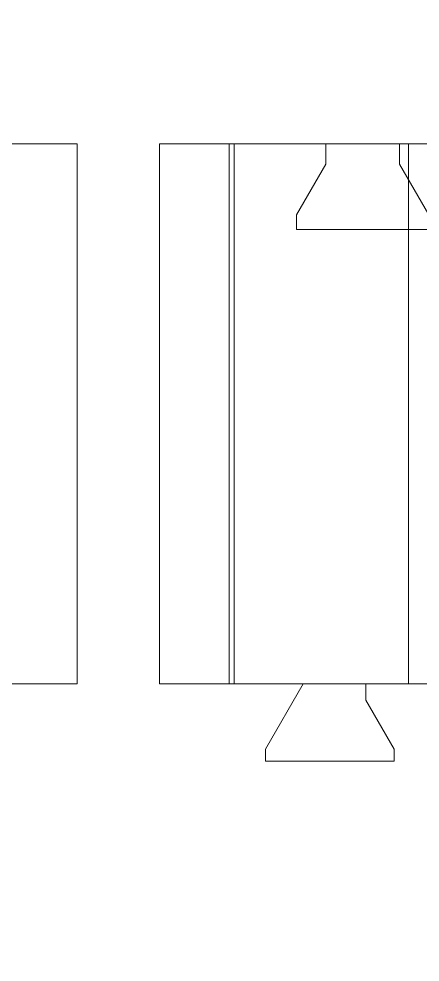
# Model space of a CAD drawing. Header units: millimetres. Extents: x 37984 to 70752, y 14140 to 37584.
# Drawn here: x 45416.51 to 45427.08, y 31067.57 to 31092.39 of the extents above; entities that cross this region are included whole.
import ezdxf

# ---------------------------------------------------------------- set-up
doc = ezdxf.new("R2010")
doc.units = ezdxf.units.MM
doc.set_wipeout_variables(frame=1)
doc.layers.add('000-PI-Oprema', color=30, linetype='Continuous', lineweight=5)

# ---------------------------------------------------------------- blocks, each defined once
blk = doc.blocks.new('TE-18-2 - 48290501')
blk.add_wipeout([(46994.751, 28609.66), (47001.664, 28609.66), (47001.664, 28635.027), (47015.664, 28635.027), (47015.664, 28609.66), (47022.577, 28609.66), (47022.577, 28595.455), (47015.664, 28595.455), (47015.664, 28592.163), (47001.664, 28592.163), (47001.664, 28595.455), (46994.751, 28595.455)]).dxf.layer = '000-PI-Oprema'
at = {"layer": '000-PI-Oprema'}
for p, q in [((47016.404, 28611.695), (47016.404, 28611.695)), ((47016.404, 28611.382), (47016.404, 28611.695)), ((47016.404, 28611.695), (47019.789, 28611.695)), ((47019.789, 28611.695), (47019.789, 28611.695)), ((47019.789, 28611.695), (47019.789, 28611.382)), ((47016.404, 28611.382), (47016.404, 28611.382)), ((47017.149, 28610.092), (47016.404, 28611.382)), ((47019.789, 28611.382), (47018.794, 28609.66)), ((47019.789, 28611.382), (47019.789, 28611.382)), ((47017.149, 28610.092), (47017.149, 28610.092)), ((47017.151, 28609.66), (47017.149, 28610.092)), ((46994.751, 28609.66), (46994.751, 28609.66)), ((46994.751, 28609.66), (46996.601, 28609.66)), ((46994.751, 28609.66), (46994.751, 28595.455)), ((47011.514, 28609.66), (47020.611, 28609.66)), ((47016.028, 28609.66), (47016.028, 28609.66)), ((47016.028, 28595.455), (47016.028, 28609.66)), ((47017.151, 28609.66), (47017.151, 28609.66)), ((47018.794, 28609.66), (47018.794, 28609.66)), ((47020.611, 28595.455), (47020.611, 28609.66)), ((47020.611, 28609.66), (47020.749, 28609.66)), ((47020.749, 28609.66), (47022.577, 28609.66)), ((47020.749, 28595.455), (47020.749, 28609.66)), ((47022.577, 28609.66), (47022.577, 28609.66)), ((47022.577, 28595.455), (47022.577, 28609.66)), ((47018.971, 28597.705), (47015.493, 28597.705)), ((47018.971, 28597.322), (47018.971, 28597.705)), ((47018.971, 28597.705), (47018.971, 28597.705)), ((47015.493, 28597.322), (47016.263, 28595.988)), ((47018.201, 28595.988), (47018.971, 28597.322)), ((47018.971, 28597.322), (47018.971, 28597.322)), ((47016.263, 28595.988), (47016.263, 28595.455)), ((47016.263, 28595.988), (47016.263, 28595.988)), ((47018.201, 28595.455), (47018.201, 28595.988)), ((47018.201, 28595.988), (47018.201, 28595.988)), ((46994.751, 28595.455), (46996.601, 28595.455)), ((46994.751, 28595.455), (46994.751, 28595.455)), ((47001.065, 28595.455), (47016.263, 28595.455)), ((47016.028, 28595.455), (47016.028, 28595.455)), ((47018.201, 28595.455), (47016.263, 28595.455)), ((47016.263, 28595.455), (47016.263, 28595.455)), ((47018.201, 28595.455), (47020.611, 28595.455)), ((47018.201, 28595.455), (47018.201, 28595.455)), ((47020.611, 28595.455), (47020.749, 28595.455)), ((47020.749, 28595.455), (47022.577, 28595.455)), ((47022.577, 28595.455), (47022.577, 28595.455))]:
    blk.add_line(p, q, dxfattribs=at)

msp = doc.modelspace()

# ---------------------------------------------------------------- block references
at = {"layer": '000-PI-Oprema', "rotation": 180}
for p in [(92412.798, 59684.557), (92442.798, 59684.557)]:
    msp.add_blockref('TE-18-2 - 48290501', p, dxfattribs=at)

doc.saveas('drawing.dxf')
